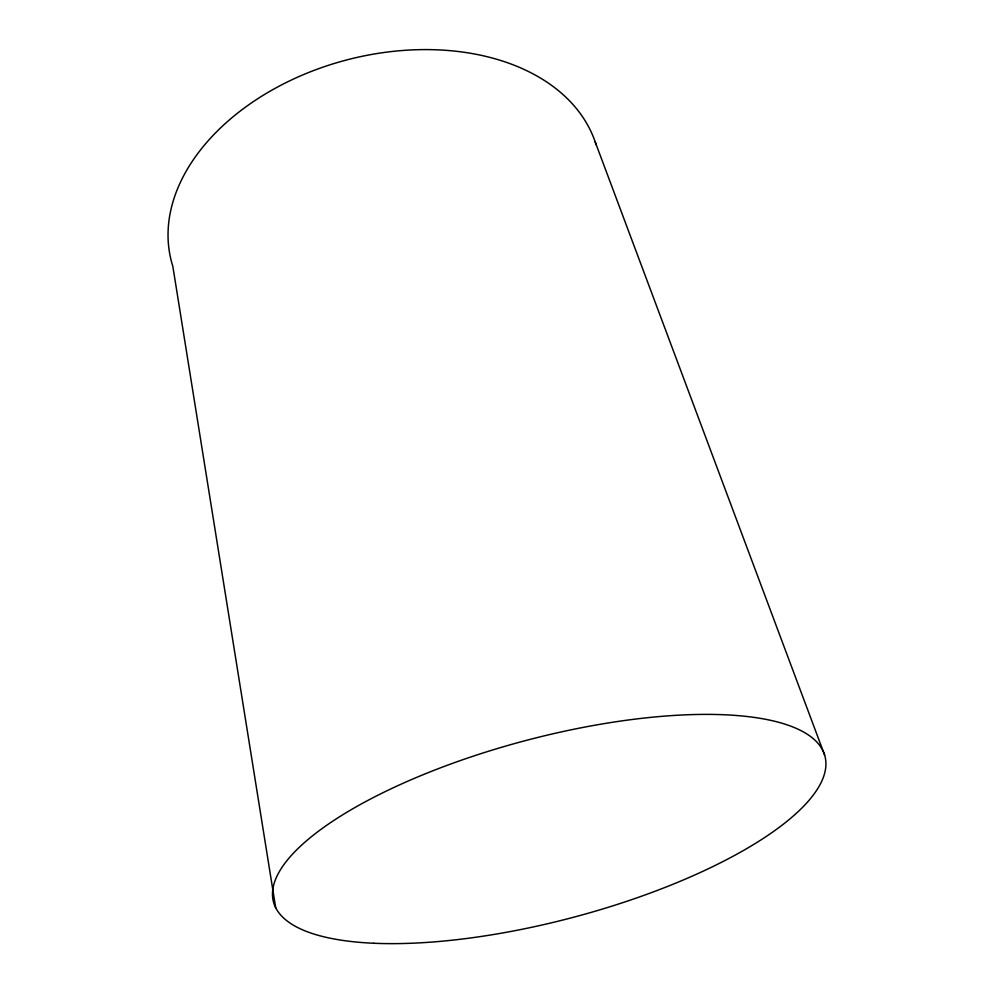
<?xml version="1.0" encoding="UTF-8"?>
<svg xmlns="http://www.w3.org/2000/svg" width="993" height="993" viewBox="0 0 993 993"><rect width="100%" height="100%" fill="white"/><g stroke="black" fill="none" stroke-linecap="round" stroke-linejoin="round"><path stroke-width="1.49" d="M595.254 142.086L824.624 755.052M275.694 907.751L172.819 266.273A220.26 150.204 -14.8 0 1 339.594 61.889A220.26 150.204 -14.8 0 1 596.185 144.966M373.74 943.251A285.214 91.542 -14.8 0 0 822.254 780.076A285.214 91.542 -14.8 0 0 451.579 763.704A285.214 91.542 -14.8 0 0 373.74 943.251"/></g></svg>
